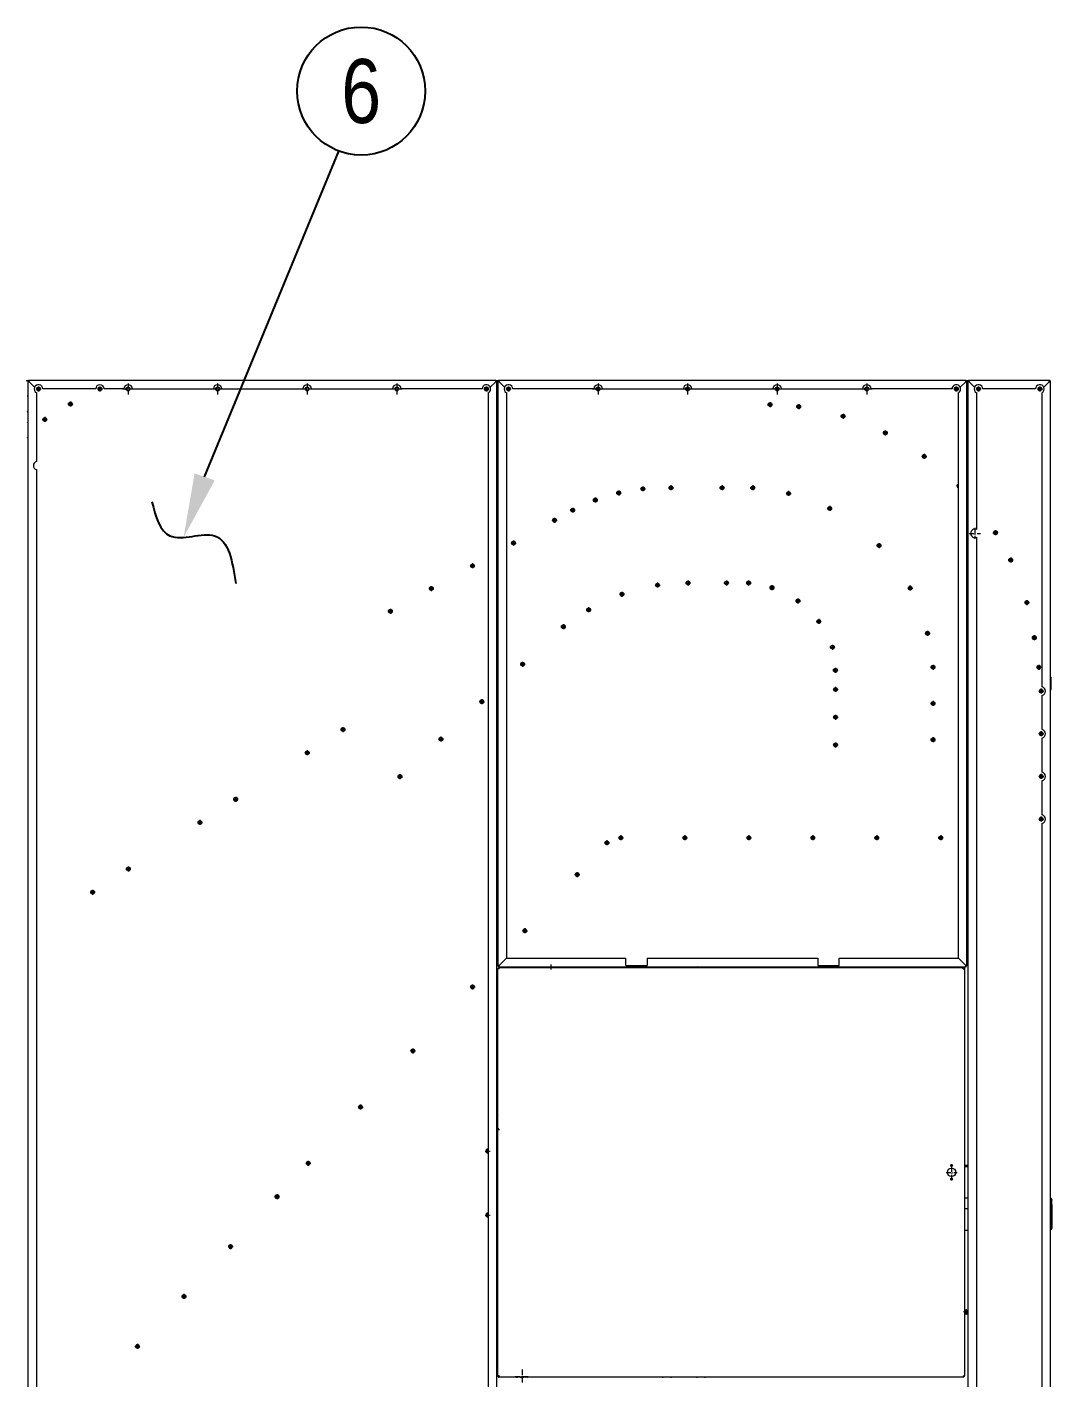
# Model space of a CAD drawing. Header units: millimetres. Extents: x 17797 to 47204, y 13896 to 34691.
# Drawn here: x 30890 to 33294, y 22341 to 25507 of the extents above; entities that cross this region are included whole.
import ezdxf
from ezdxf.enums import TextEntityAlignment as Align

# ---------------------------------------------------------------- set-up
doc = ezdxf.new("R2010")
doc.units = ezdxf.units.MM
doc.linetypes.add('DASHDOT', pattern=[18.5, 12, -3, 0.5, -3])
doc.layers.add('냉각탑_dim', color=1, linetype='Continuous')
doc.layers.add('냉각탑_text', color=3, linetype='Continuous')
doc.styles.get("Standard").update_dxf_attribs({"font": 'arial.ttf'})

# ---------------------------------------------------------------- blocks, each defined once
blk = doc.blocks.new('1')
at = {"color": 7, "lineweight": 20, "ltscale": 0.132499}
blk.add_line((30888.5, 24678.9), (30893.8, 24678.9), dxfattribs=at)
at = {"color": 7, "lineweight": 20, "ltscale": 0.0375}
for p, q in [((30892.2, 24677.3), (30892.2, 24675.8)), ((30895.3, 24678.9), (30893.8, 24678.9)), ((30893.8, 24675.8), (30893.8, 24677.3)), ((30893.8, 24677.3), (30895.3, 24677.3)), ((30895.3, 24675.8), (30895.3, 24677.3)), ((31990.6, 24678.9), (31989.1, 24678.9)), ((31989.1, 24677.3), (31990.6, 24677.3)), ((31990.6, 24677.3), (31990.6, 24675.8)), ((31992.2, 24675.8), (31992.2, 24677.3)), ((31994.2, 24677.3), (31994.2, 24675.8)), ((31997.3, 24678.9), (31995.8, 24678.9)), ((31995.8, 24675.8), (31995.8, 24677.3)), ((31995.8, 24677.3), (31997.3, 24677.3)), ((31997.3, 24675.8), (31997.3, 24677.3)), ((33092.6, 24678.9), (33091.1, 24678.9)), ((33091.1, 24677.3), (33092.6, 24677.3)), ((33092.6, 24677.3), (33092.6, 24675.8)), ((33094.2, 24675.8), (33094.2, 24677.3)), ((33096.2, 24677.3), (33096.2, 24675.8)), ((33099.3, 24678.9), (33097.8, 24678.9)), ((33097.8, 24675.8), (33097.8, 24677.3)), ((33097.8, 24677.3), (33099.3, 24677.3)), ((33099.3, 24675.8), (33099.3, 24677.3)), ((33288.6, 24678.9), (33287.1, 24678.9)), ((33287.1, 24677.3), (33288.6, 24677.3)), ((33288.6, 24677.3), (33288.6, 24675.8)), ((33290.2, 24675.8), (33290.2, 24677.3)), ((31994.2, 23308), (31994.2, 23306.5)), ((31995.8, 23306.5), (31995.8, 23308)), ((31997.3, 23308), (31995.8, 23308)), ((31997.3, 23306.5), (31995.8, 23306.5)), ((31995.8, 23304.9), (31997.3, 23304.9)), ((31997.3, 23308), (31997.3, 23306.5)), ((33091.1, 23308), (33092.6, 23308)), ((33092.6, 23306.5), (33091.1, 23306.5)), ((33091.1, 23304.9), (33092.6, 23304.9)), ((33092.6, 23308), (33092.6, 23306.5)), ((33094.2, 23306.5), (33094.2, 23308)), ((31994.2, 23301.3), (31994.2, 23299.8)), ((31995.8, 23302.9), (31997.3, 23302.9)), ((31995.8, 23301.3), (31995.8, 23299.8)), ((31995.8, 23301.3), (31997.3, 23301.3)), ((33086.6, 23302.9), (33085.1, 23302.9)), ((33086.6, 23301.3), (33085.1, 23301.3)), ((33086.6, 23301.3), (33086.6, 23299.8)), ((33088.2, 23301.3), (33088.2, 23299.8)), ((31994.2, 22344.5), (31994.2, 22346)), ((31995.8, 22344.5), (31995.8, 22346)), ((31995.8, 22344.5), (31997.3, 22344.5)), ((31995.8, 22342.9), (31997.3, 22342.9)), ((33086.6, 22344.5), (33085.1, 22344.5)), ((33086.6, 22342.9), (33085.1, 22342.9)), ((33086.6, 22344.5), (33086.6, 22346)), ((33088.2, 22344.5), (33088.2, 22346))]:
    blk.add_line(p, q, dxfattribs=at)
at = {"color": 7, "lineweight": 20, "ltscale": 0.04}
for p, q in [((30892.2, 24677.3), (30893.8, 24677.3)), ((30892.2, 24675.8), (30893.8, 24675.8)), ((30893.8, 24678.9), (30893.8, 24677.3)), ((30895.3, 24678.9), (30895.3, 24677.3)), ((31989.1, 24678.9), (31989.1, 24677.3)), ((31990.6, 24678.9), (31990.6, 24677.3)), ((31992.2, 24677.3), (31990.6, 24677.3)), ((31992.2, 24675.8), (31990.6, 24675.8)), ((31994.2, 24677.3), (31995.8, 24677.3)), ((31994.2, 24675.8), (31995.8, 24675.8)), ((31995.8, 24678.9), (31995.8, 24677.3)), ((31997.3, 24678.9), (31997.3, 24677.3)), ((33091.1, 24678.9), (33091.1, 24677.3)), ((33092.6, 24678.9), (33092.6, 24677.3)), ((33094.2, 24677.3), (33092.6, 24677.3)), ((33094.2, 24675.8), (33092.6, 24675.8)), ((33096.2, 24677.3), (33097.8, 24677.3)), ((33096.2, 24675.8), (33097.8, 24675.8)), ((33097.8, 24678.9), (33097.8, 24677.3)), ((33099.3, 24678.9), (33099.3, 24677.3)), ((33287.1, 24678.9), (33287.1, 24677.3)), ((33288.6, 24678.9), (33288.6, 24677.3)), ((33290.2, 24677.3), (33288.6, 24677.3)), ((33290.2, 24675.8), (33288.6, 24675.8)), ((33290.2, 23954.4), (33291.8, 23954.4)), ((31994.2, 23308), (31995.8, 23308)), ((31994.2, 23306.5), (31995.8, 23306.5)), ((31995.8, 23304.9), (31995.8, 23306.5)), ((31997.3, 23304.9), (31997.3, 23306.5)), ((33091.1, 23304.9), (33091.1, 23306.5)), ((33094.2, 23308), (33092.6, 23308)), ((33094.2, 23306.5), (33092.6, 23306.5)), ((33092.6, 23304.9), (33092.6, 23306.5)), ((31994.2, 23301.3), (31995.8, 23301.3)), ((31995.8, 23302.9), (31995.8, 23301.3)), ((33086.6, 23302.9), (33086.6, 23301.3)), ((33088.2, 23301.3), (33086.6, 23301.3)), ((31994.2, 22344.5), (31995.8, 22344.5)), ((31995.8, 22342.9), (31995.8, 22344.5)), ((33086.6, 22342.9), (33086.6, 22344.5)), ((33088.2, 22344.5), (33086.6, 22344.5))]:
    blk.add_line(p, q, dxfattribs=at)
at = {"color": 7, "lineweight": 20}
for p, q in [((30892.2, 24675.8), (30892.2, 21634)), ((31989.1, 24678.9), (30895.3, 24678.9)), ((31992.2, 21634), (31992.2, 24675.8)), ((31994.2, 24675.8), (31994.2, 23308)), ((33091.1, 24678.9), (31997.3, 24678.9)), ((33094.2, 23308), (33094.2, 24675.8)), ((33096.2, 24675.8), (33096.2, 21634)), ((33287.1, 24678.9), (33099.3, 24678.9)), ((33290.2, 21634), (33290.2, 24675.8)), ((30912.2, 24650.3), (30912.2, 24489)), ((31051.2, 24658.9), (30927.2, 24658.9)), ((31117.2, 24658.9), (31071.2, 24658.9)), ((31137.2, 24658.9), (31327.2, 24658.9)), ((31347.2, 24658.9), (31537.2, 24658.9)), ((31557.2, 24658.9), (31747.2, 24658.9)), ((31957.2, 24658.9), (31767.2, 24658.9)), ((31972.2, 21650.9), (31972.2, 24650.3)), ((32014.2, 24650.3), (32014.2, 23324.9)), ((32219.2, 24658.9), (32029.2, 24658.9)), ((32239.2, 24658.9), (32429.2, 24658.9)), ((32449.2, 24658.9), (32639.2, 24658.9)), ((32659.2, 24658.9), (32849.2, 24658.9)), ((33059.2, 24658.9), (32869.2, 24658.9)), ((33074.2, 23324.9), (33074.2, 24650.3)), ((33116.2, 24650.3), (33116.2, 24329.8)), ((33255.2, 24658.9), (33131.2, 24658.9)), ((33270.2, 23960.6), (33270.2, 24650.3)), ((30912.2, 24469.9), (30912.2, 22153.7)), ((33116.2, 24311.2), (33116.2, 21650.9)), ((33291.8, 23954.4), (33291.8, 23981.3)), ((33270.2, 23860.6), (33270.2, 23941)), ((33270.2, 23760.6), (33270.2, 23841)), ((33270.2, 23660.6), (33270.2, 23741)), ((33270.2, 21650.9), (33270.2, 23641)), ((31997.3, 23308), (32014.2, 23324.9)), ((32014.2, 23324.9), (31997.3, 23308)), ((31997.3, 23304.9), (33091.1, 23304.9)), ((32014.2, 23324.9), (32294.2, 23324.9)), ((32294.2, 23308), (32344.2, 23308)), ((32344.2, 23324.9), (32744.2, 23324.9)), ((32744.2, 23308), (32794.2, 23308)), ((32794.2, 23324.9), (33074.2, 23324.9)), ((33074.2, 23324.9), (33091.1, 23308)), ((33091.1, 23308), (33074.2, 23324.9)), ((31994.2, 22346), (31994.2, 23299.8)), ((31997.3, 23302.9), (33085.1, 23302.9)), ((33088.2, 23299.8), (33088.2, 22346)), ((31994.2, 22976.8), (31994.2, 23069.8)), ((33290.3, 22759.5), (33290.3, 22690.9)), ((33293.5, 22747.7), (33293.5, 22702.7)), ((31994.2, 22546.8), (31994.2, 22639.8)), ((33085.1, 22342.9), (31997.3, 22342.9))]:
    blk.add_line(p, q, dxfattribs=at)
at = {"color": 7, "lineweight": 20, "ltscale": 0.0775}
for p, q in [((30895.3, 24675.8), (30892.2, 24675.8)), ((31989.1, 24675.8), (31989.1, 24678.9)), ((31989.1, 24675.8), (31992.2, 24675.8)), ((31997.3, 24675.8), (31994.2, 24675.8)), ((33091.1, 24675.8), (33091.1, 24678.9)), ((33091.1, 24675.8), (33094.2, 24675.8)), ((33099.3, 24675.8), (33096.2, 24675.8)), ((33287.1, 24675.8), (33287.1, 24678.9)), ((33287.1, 24675.8), (33290.2, 24675.8)), ((33091.1, 23308), (33091.1, 23304.9)), ((31997.3, 23299.8), (31994.2, 23299.8)), ((31997.3, 23299.8), (31997.3, 23302.9)), ((33085.1, 23299.8), (33085.1, 23302.9)), ((33085.1, 23299.8), (33088.2, 23299.8)), ((31997.3, 22346), (31994.2, 22346)), ((31997.3, 22346), (31997.3, 22342.9)), ((33085.1, 22346), (33085.1, 22342.9)), ((33085.1, 22346), (33088.2, 22346))]:
    blk.add_line(p, q, dxfattribs=at)
at = {"color": 7, "lineweight": 20, "ltscale": 0.45204}
for p, q in [((30908.1, 24663), (30895.3, 24675.8)), ((30908.1, 24663), (30895.3, 24675.8)), ((31976.3, 24663), (31989.1, 24675.8)), ((31976.3, 24663), (31989.1, 24675.8)), ((32010.1, 24663), (31997.3, 24675.8)), ((32010.1, 24663), (31997.3, 24675.8)), ((33078.3, 24663), (33091.1, 24675.8)), ((33078.3, 24663), (33091.1, 24675.8)), ((33112.1, 24663), (33099.3, 24675.8)), ((33112.1, 24663), (33099.3, 24675.8)), ((33274.3, 24663), (33287.1, 24675.8)), ((33274.3, 24663), (33287.1, 24675.8))]:
    blk.add_line(p, q, dxfattribs=at)
at = {"color": 7, "linetype": 'DASHDOT', "lineweight": 20}
for p, q in [((31127.2, 24671.9), (31127.2, 24645.9)), ((31337.2, 24671.9), (31337.2, 24645.9)), ((31547.2, 24671.9), (31547.2, 24645.9)), ((31757.2, 24671.9), (31757.2, 24645.9)), ((32229.2, 24671.9), (32229.2, 24645.9)), ((32439.2, 24671.9), (32439.2, 24645.9)), ((32649.2, 24671.9), (32649.2, 24645.9)), ((32859.2, 24671.9), (32859.2, 24645.9)), ((31114.2, 24658.9), (31140.2, 24658.9)), ((31324.2, 24658.9), (31350.2, 24658.9)), ((31534.2, 24658.9), (31560.2, 24658.9)), ((31744.2, 24658.9), (31770.2, 24658.9)), ((32216.2, 24658.9), (32242.2, 24658.9)), ((32426.2, 24658.9), (32452.2, 24658.9)), ((32636.2, 24658.9), (32662.2, 24658.9)), ((32846.2, 24658.9), (32872.2, 24658.9)), ((33099.5, 24320.5), (33125.5, 24320.5)), ((33112.5, 24333.5), (33112.5, 24307.5)), ((33058.2, 22835.9), (33058.2, 22809.9)), ((33045.2, 22822.9), (33071.2, 22822.9)), ((32051, 22360.6), (32051, 22328.1)), ((32034.8, 22344.4), (32067.3, 22344.4))]:
    blk.add_line(p, q, dxfattribs=at)
at = {"color": 7, "lineweight": 20, "ltscale": 0.129999}
for p, q in [((31990.6, 24678.9), (31995.8, 24678.9)), ((33092.6, 24678.9), (33097.8, 24678.9))]:
    blk.add_line(p, q, dxfattribs=at)
at = {"color": 7, "lineweight": 20, "ltscale": 0.05}
for p, q in [((30892.2, 24642), (30890.2, 24642)), ((30892.2, 24642), (30890.2, 24642)), ((31992.2, 24637.4), (31994.2, 24637.4)), ((31992.2, 24637.4), (31994.2, 24637.4)), ((33094.2, 24638.9), (33096.2, 24638.9)), ((31994.2, 24633.8), (31992.2, 24633.8)), ((33094.2, 23824.1), (33096.2, 23824.1)), ((33096.2, 23677.9), (33094.2, 23677.9)), ((33094.2, 23629.5), (33096.2, 23629.5)), ((33094.2, 23627.9), (33096.2, 23627.9)), ((33094.2, 23585.9), (33096.2, 23585.9)), ((33094.2, 23585.9), (33096.2, 23585.9)), ((33094.2, 23572.5), (33096.2, 23572.5)), ((33096.2, 23559.1), (33094.2, 23559.1)), ((33096.2, 23557.5), (33094.2, 23557.5)), ((33094.2, 23472.5), (33096.2, 23472.5)), ((33096.2, 23459.1), (33094.2, 23459.1)), ((33096.2, 23457.5), (33094.2, 23457.5)), ((33096.2, 23455.9), (33094.2, 23455.9)), ((33096.2, 23452.9), (33094.2, 23452.9)), ((33096.2, 23437.9), (33094.2, 23437.9)), ((33096.2, 23367.9), (33094.2, 23367.9)), ((33094.2, 23352.9), (33096.2, 23352.9)), ((31994.2, 22762.7), (31992.2, 22762.7)), ((31994.2, 22737.7), (31992.2, 22737.7)), ((31992.2, 22687.7), (31994.2, 22687.7)), ((32380.4, 22342.9), (32380.4, 22340.9)), ((32400.4, 22340.9), (32400.4, 22342.9)), ((32460.4, 22342.9), (32460.4, 22340.9)), ((32480.4, 22340.9), (32480.4, 22342.9))]:
    blk.add_line(p, q, dxfattribs=at)
at = {"color": 7, "linetype": 'DASHDOT', "lineweight": 20, "ltscale": 0.292499}
for p, q in [((30911.4, 24658.9), (30923.1, 24658.9)), ((31055.4, 24658.9), (31067.1, 24658.9)), ((31961.4, 24658.9), (31973.1, 24658.9)), ((32013.4, 24658.9), (32025.1, 24658.9)), ((33063.4, 24658.9), (33075.1, 24658.9)), ((33115.4, 24658.9), (33127.1, 24658.9)), ((33259.4, 24658.9), (33271.1, 24658.9)), ((30986.2, 24623.5), (30997.9, 24623.5)), ((30992, 24629.3), (30992, 24617.6)), ((32626.5, 24622.3), (32638.2, 24622.3)), ((32632.4, 24628.2), (32632.4, 24616.5)), ((32693.8, 24617.5), (32705.5, 24617.5)), ((32699.6, 24623.4), (32699.6, 24611.7)), ((32797.9, 24595.2), (32809.6, 24595.2)), ((32803.7, 24601), (32803.7, 24589.3)), ((32896.9, 24556), (32908.6, 24556)), ((32902.7, 24561.8), (32902.7, 24550.1)), ((32988.1, 24500.9), (32999.8, 24500.9)), ((32993.9, 24506.8), (32993.9, 24495.1)), ((32271.8, 24415.2), (32283.5, 24415.2)), ((32277.6, 24421.1), (32277.6, 24409.4)), ((32328.4, 24424.8), (32340.1, 24424.8)), ((32334.2, 24430.7), (32334.2, 24419)), ((32394.2, 24427.2), (32405.9, 24427.2)), ((32400, 24433.1), (32400, 24421.4)), ((32514.2, 24427.2), (32525.9, 24427.2)), ((32520, 24433.1), (32520, 24421.4)), ((32586.2, 24427.2), (32597.9, 24427.2)), ((32592, 24433.1), (32592, 24421.4)), ((32669.9, 24414), (32681.6, 24414)), ((32675.7, 24419.9), (32675.7, 24408.2)), ((32169.7, 24380.7), (32169.7, 24369)), ((32222.8, 24404.5), (32222.8, 24392.8)), ((32772.4, 24384.7), (32772.4, 24373)), ((32121.3, 24351.2), (32133, 24351.2)), ((32127.1, 24357.1), (32127.1, 24345.4)), ((32163.9, 24374.8), (32175.6, 24374.8)), ((32766.6, 24378.8), (32778.3, 24378.8)), ((33155, 24322.1), (33166.7, 24322.1)), ((33160.9, 24327.9), (33160.9, 24316.2)), ((32025.1, 24297.9), (32036.8, 24297.9)), ((32882.2, 24291.9), (32893.9, 24291.9)), ((33190.9, 24257.9), (33202.6, 24257.9)), ((33196.7, 24263.7), (33196.7, 24252)), ((31928.9, 24244.4), (31940.6, 24244.4)), ((31832.4, 24191.3), (31844.1, 24191.3)), ((31838.2, 24197.1), (31838.2, 24185.4)), ((32362.7, 24199.1), (32374.4, 24199.1)), ((32368.5, 24205), (32368.5, 24193.3)), ((32434.4, 24204.3), (32446.1, 24204.3)), ((32440.2, 24210.2), (32440.2, 24198.5)), ((32524.4, 24204.3), (32536.1, 24204.3)), ((32530.2, 24210.2), (32530.2, 24198.5)), ((32576.4, 24204.3), (32588.1, 24204.3)), ((32582.2, 24210.2), (32582.2, 24198.5)), ((32631.2, 24193.2), (32642.9, 24193.2)), ((32637, 24199.1), (32637, 24187.4)), ((32955.3, 24192.2), (32967, 24192.2)), ((32961.1, 24198.1), (32961.1, 24186.4)), ((32279.4, 24177.8), (32291.1, 24177.8)), ((32285.2, 24183.7), (32285.2, 24172)), ((32692.1, 24162.1), (32703.8, 24162.1)), ((32697.9, 24168), (32697.9, 24156.3)), ((33234.6, 24164.2), (33234.6, 24152.5)), ((31736.4, 24137.9), (31748.1, 24137.9)), ((32201.3, 24141.3), (32213, 24141.3)), ((32207.1, 24147.2), (32207.1, 24135.5)), ((33228.7, 24158.3), (33240.4, 24158.3)), ((32142.1, 24101.7), (32153.8, 24101.7)), ((32147.9, 24107.6), (32147.9, 24095.9)), ((32740.9, 24114), (32752.6, 24114)), ((32746.7, 24119.9), (32746.7, 24108.2)), ((32995.9, 24086.2), (33007.6, 24086.2)), ((33001.7, 24092.1), (33001.7, 24080.4)), ((33246.2, 24075.9), (33257.9, 24075.9)), ((32772.9, 24053.7), (32784.6, 24053.7)), ((32778.7, 24059.6), (32778.7, 24047.9)), ((32046.4, 24013.8), (32058.1, 24013.8)), ((32052.2, 24019.7), (32052.2, 24008)), ((32785.7, 24005.5), (32785.7, 23993.8)), ((33008.8, 24006.8), (33020.5, 24006.8)), ((33014.6, 24012.7), (33014.6, 24001)), ((33256.8, 24006.7), (33268.5, 24006.7)), ((32779.9, 23999.6), (32791.6, 23999.6)), ((32780.1, 23954.6), (32791.8, 23954.6)), ((32785.9, 23960.5), (32785.9, 23948.8)), ((33262.4, 23950.8), (33274.1, 23950.8)), ((33268.2, 23956.7), (33268.2, 23945)), ((31950.9, 23926), (31962.6, 23926)), ((31956.7, 23931.9), (31956.7, 23920.2)), ((33008.8, 23921.8), (33020.5, 23921.8)), ((33014.6, 23927.7), (33014.6, 23916)), ((32780.1, 23889.6), (32791.8, 23889.6)), ((32785.9, 23895.5), (32785.9, 23883.8)), ((31631.1, 23866.5), (31631.1, 23854.8)), ((31860.7, 23844), (31860.7, 23832.3)), ((33014.6, 23842.7), (33014.6, 23831)), ((33262.4, 23850.8), (33274.1, 23850.8)), ((33268.2, 23856.7), (33268.2, 23845)), ((31547.3, 23812.1), (31547.3, 23800.4)), ((31854.9, 23838.2), (31866.6, 23838.2)), ((32780.1, 23824.6), (32791.8, 23824.6)), ((32785.9, 23830.5), (32785.9, 23818.8)), ((33008.8, 23836.8), (33020.5, 23836.8)), ((31758.9, 23750.4), (31770.6, 23750.4)), ((31764.7, 23756.2), (31764.7, 23744.5)), ((33262.4, 23750.8), (33274.1, 23750.8)), ((33268.2, 23756.7), (33268.2, 23745)), ((31373.7, 23697.3), (31385.4, 23697.3)), ((31379.5, 23703.1), (31379.5, 23691.4)), ((33268.2, 23656.7), (33268.2, 23645)), ((31289.8, 23642.8), (31301.5, 23642.8)), ((33262.4, 23650.8), (33274.1, 23650.8)), ((32244.1, 23595.3), (32255.8, 23595.3)), ((32249.9, 23601.2), (32249.9, 23589.5)), ((32276.9, 23606.9), (32288.6, 23606.9)), ((32426.9, 23606.9), (32438.6, 23606.9)), ((32576.9, 23606.9), (32588.6, 23606.9)), ((32726.9, 23606.9), (32738.6, 23606.9)), ((32876.9, 23606.9), (32888.6, 23606.9)), ((33026.9, 23606.9), (33038.6, 23606.9)), ((31122.1, 23533.9), (31133.8, 23533.9)), ((31127.9, 23539.8), (31127.9, 23528.1)), ((32180.3, 23526.6), (32180.3, 23514.9)), ((31038.2, 23479.4), (31049.9, 23479.4)), ((31044.1, 23485.3), (31044.1, 23473.6)), ((32051.8, 23389.1), (32063.5, 23389.1)), ((32118.3, 23309.8), (32118.3, 23298.1)), ((32112.5, 23303.9), (32124.2, 23303.9)), ((31934.8, 23263.3), (31934.8, 23251.6)), ((31789.2, 23107.5), (31800.9, 23107.5)), ((31666.4, 22975.9), (31678.1, 22975.9)), ((31672.3, 22981.7), (31672.3, 22970)), ((31964.8, 22872.9), (31976.5, 22872.9)), ((31970.6, 22878.8), (31970.6, 22867.1)), ((31549.5, 22850.1), (31549.5, 22838.4)), ((31476.5, 22771.8), (31476.5, 22760.1)), ((31964.8, 22722.9), (31976.5, 22722.9)), ((31970.6, 22728.8), (31970.6, 22717.1)), ((31361.6, 22648.9), (31373.3, 22648.9)), ((31367.4, 22654.8), (31367.4, 22643.1)), ((31252.5, 22531.9), (31264.2, 22531.9)), ((31258.3, 22537.8), (31258.3, 22526.1)), ((33086.3, 22496.5), (33098, 22496.5)), ((33092.1, 22502.4), (33092.1, 22490.7)), ((31149.2, 22420.8), (31149.2, 22409.1)), ((31143.4, 22414.9), (31155.1, 22414.9))]:
    blk.add_line(p, q, dxfattribs=at)
at = {"color": 7, "linetype": 'DASHDOT', "lineweight": 20, "ltscale": 0.292505}
for p, q in [((30917.2, 24664.8), (30917.2, 24653.1)), ((31061.2, 24664.8), (31061.2, 24653.1)), ((31967.2, 24664.8), (31967.2, 24653.1)), ((32019.2, 24664.8), (32019.2, 24653.1)), ((33069.2, 24664.8), (33069.2, 24653.1)), ((33121.2, 24664.8), (33121.2, 24653.1)), ((33265.2, 24664.8), (33265.2, 24653.1)), ((30932, 24593.3), (30932, 24581.6)), ((32217, 24398.6), (32228.7, 24398.6)), ((32030.9, 24303.8), (32030.9, 24292.1)), ((32888, 24297.8), (32888, 24286.1)), ((31934.7, 24250.3), (31934.7, 24238.6)), ((31742.2, 24143.8), (31742.2, 24132.1)), ((33252.1, 24081.8), (33252.1, 24070.1)), ((33262.6, 24012.6), (33262.6, 24000.9)), ((31295.7, 23648.7), (31295.7, 23637)), ((32282.7, 23612.8), (32282.7, 23601.1)), ((32432.7, 23612.8), (32432.7, 23601.1)), ((32582.7, 23612.8), (32582.7, 23601.1)), ((32732.7, 23612.8), (32732.7, 23601.1)), ((32882.7, 23612.8), (32882.7, 23601.1)), ((33032.7, 23612.8), (33032.7, 23601.1)), ((32174.5, 23520.7), (32186.2, 23520.7)), ((31929, 23257.4), (31940.7, 23257.4))]:
    blk.add_line(p, q, dxfattribs=at)
at = {"color": 7, "lineweight": 20, "ltscale": 0.141421}
for p, q in [((32226.4, 24659.9), (32232, 24659.9)), ((32436.4, 24659.9), (32442, 24659.9))]:
    blk.add_line(p, q, dxfattribs=at)
at = {"color": 7, "lineweight": 20, "ltscale": 0.10198}
blk.add_line((32647, 24661), (32647, 24656.9), dxfattribs=at)
at = {"color": 7, "lineweight": 20, "ltscale": 0.149666}
blk.add_line((32649, 24661.9), (32649, 24655.9), dxfattribs=at)
at = {"color": 7, "lineweight": 20, "ltscale": 0.05832}
for p, q in [((30890.2, 24605), (30892.2, 24606.2)), ((30892.2, 24581), (30890.2, 24579.8)), ((30890.2, 24544.9), (30892.2, 24546.1))]:
    blk.add_line(p, q, dxfattribs=at)
at = {"color": 7, "lineweight": 20, "ltscale": 0.049991}
blk.add_line((31994.2, 24632.2), (31992.2, 24632.2), dxfattribs=at)
at = {"color": 7, "linetype": 'DASHDOT', "lineweight": 20, "ltscale": 0.292502}
for p, q in [((30926.1, 24587.4), (30937.8, 24587.4)), ((31625.3, 23860.7), (31637, 23860.7)), ((31541.4, 23806.2), (31553.1, 23806.2)), ((32057.6, 23395), (32057.6, 23383.3)), ((31795, 23113.4), (31795, 23101.7)), ((31543.7, 22844.2), (31555.4, 22844.2)), ((31470.7, 22765.9), (31482.4, 22765.9))]:
    blk.add_line(p, q, dxfattribs=at)
at = {"color": 7, "linetype": 'DASHDOT', "lineweight": 20, "ltscale": 0.195001}
for p, q in [((32273.8, 24415.3), (32281.6, 24415.3)), ((32277.7, 24419.2), (32277.7, 24411.4)), ((32330.3, 24424.8), (32338.1, 24424.8)), ((32396.1, 24427.2), (32403.9, 24427.2)), ((32400, 24431.1), (32400, 24423.3)), ((32516.1, 24427.2), (32523.9, 24427.2)), ((32520, 24431.1), (32520, 24423.3)), ((32588.1, 24427.2), (32595.9, 24427.2)), ((32592, 24431.1), (32592, 24423.3)), ((32671.8, 24414), (32679.6, 24414)), ((32675.7, 24417.9), (32675.7, 24410.1)), ((32218.9, 24398.6), (32226.7, 24398.6)), ((32222.8, 24402.5), (32222.8, 24394.7)), ((32772.4, 24382.8), (32772.4, 24375)), ((32123.2, 24351.2), (32131, 24351.2)), ((32165.8, 24374.8), (32173.6, 24374.8)), ((32169.7, 24378.7), (32169.7, 24370.9)), ((32768.5, 24378.9), (32776.3, 24378.9)), ((32027, 24297.9), (32034.8, 24297.9)), ((32030.9, 24301.8), (32030.9, 24294)), ((32884.1, 24291.9), (32891.9, 24291.9)), ((32888, 24295.8), (32888, 24288)), ((31934.7, 24248.5), (31934.7, 24240.7)), ((31834.6, 24191.3), (31842.4, 24191.3)), ((31838.5, 24195.2), (31838.5, 24187.4)), ((32364.2, 24199.1), (32372, 24199.1)), ((32368.1, 24203), (32368.1, 24195.2)), ((32435.9, 24204.4), (32443.7, 24204.4)), ((32439.8, 24208.3), (32439.8, 24200.5)), ((32525.9, 24204.4), (32533.7, 24204.4)), ((32529.8, 24208.3), (32529.8, 24200.5)), ((32577.9, 24204.4), (32585.7, 24204.4)), ((32581.8, 24208.3), (32581.8, 24200.5)), ((32632.7, 24193.2), (32640.5, 24193.2)), ((32636.6, 24197.1), (32636.6, 24189.3)), ((32957.2, 24192.3), (32965, 24192.3)), ((32961.1, 24196.2), (32961.1, 24188.4)), ((32280.8, 24177.8), (32288.6, 24177.8)), ((32284.7, 24181.7), (32284.7, 24173.9)), ((32693.7, 24162.1), (32701.5, 24162.1)), ((32697.6, 24166), (32697.6, 24158.2)), ((31738.4, 24137.9), (31746.2, 24137.9)), ((31742.3, 24141.8), (31742.3, 24134)), ((32202.9, 24141.3), (32210.7, 24141.3)), ((32144.2, 24101.7), (32152, 24101.7)), ((32148.1, 24105.6), (32148.1, 24097.8)), ((32742.5, 24114.1), (32750.3, 24114.1)), ((32746.4, 24118), (32746.4, 24110.2)), ((33001.7, 24090.1), (33001.7, 24082.3)), ((32774.4, 24053.7), (32782.2, 24053.7)), ((32778.3, 24057.6), (32778.3, 24049.8)), ((32048.4, 24013.8), (32056.2, 24013.8)), ((32052.3, 24017.7), (32052.3, 24009.9)), ((32785.3, 24003.5), (32785.3, 23995.7)), ((33010.7, 24006.8), (33018.5, 24006.8)), ((33014.6, 24010.7), (33014.6, 24002.9)), ((32781.4, 23999.6), (32789.2, 23999.6)), ((32785.6, 23958.5), (32785.6, 23950.7)), ((31956.4, 23929.9), (31956.4, 23922.1)), ((33010.7, 23921.8), (33018.5, 23921.8)), ((33014.6, 23925.7), (33014.6, 23917.9)), ((32785.6, 23893.5), (32785.6, 23885.7)), ((31856.7, 23838.2), (31864.5, 23838.2)), ((31860.6, 23842.1), (31860.6, 23834.3)), ((32785.6, 23828.5), (32785.6, 23820.7)), ((33010.7, 23836.8), (33018.5, 23836.8)), ((33014.6, 23840.7), (33014.6, 23832.9)), ((31760.8, 23750.4), (31768.6, 23750.4)), ((31764.7, 23754.3), (31764.7, 23746.5)), ((32246, 23595.3), (32253.8, 23595.3)), ((32249.9, 23599.2), (32249.9, 23591.4)), ((32278.8, 23606.9), (32286.6, 23606.9)), ((32428.8, 23606.9), (32436.6, 23606.9)), ((32578.8, 23606.9), (32586.6, 23606.9)), ((32728.8, 23606.9), (32736.6, 23606.9)), ((32878.8, 23606.9), (32886.6, 23606.9)), ((33028.8, 23606.9), (33036.6, 23606.9)), ((32176.4, 23520.7), (32184.2, 23520.7)), ((32053.7, 23389.1), (32061.5, 23389.1)), ((32057.6, 23393), (32057.6, 23385.2)), ((32118.3, 23307.8), (32118.3, 23300)), ((31930.9, 23257.4), (31938.7, 23257.4)), ((31934.8, 23261.3), (31934.8, 23253.5)), ((31795, 23111.4), (31795, 23103.6)), ((31545.6, 22844.2), (31553.4, 22844.2)), ((31549.5, 22848.1), (31549.5, 22840.3)), ((33088.2, 22494.9), (33096, 22494.9)), ((33092.1, 22498.8), (33092.1, 22491)), ((31145.3, 22414.9), (31153.1, 22414.9))]:
    blk.add_line(p, q, dxfattribs=at)
at = {"color": 7, "linetype": 'DASHDOT', "lineweight": 20, "ltscale": 0.194995}
for p, q in [((32334.2, 24428.7), (32334.2, 24420.9)), ((32127.1, 24355.1), (32127.1, 24347.3)), ((31930.8, 24244.6), (31938.6, 24244.6)), ((32206.8, 24145.2), (32206.8, 24137.4)), ((32997.8, 24086.2), (33005.6, 24086.2)), ((32781.7, 23954.6), (32789.5, 23954.6)), ((31952.5, 23926), (31960.3, 23926)), ((32781.7, 23889.6), (32789.5, 23889.6)), ((32781.7, 23824.6), (32789.5, 23824.6)), ((32282.7, 23610.8), (32282.7, 23603)), ((32432.7, 23610.8), (32432.7, 23603)), ((32582.7, 23610.8), (32582.7, 23603)), ((32732.7, 23610.8), (32732.7, 23603)), ((32882.7, 23610.8), (32882.7, 23603)), ((33032.7, 23610.8), (33032.7, 23603)), ((32180.3, 23524.6), (32180.3, 23516.8)), ((32114.4, 23303.9), (32122.2, 23303.9)), ((31791.1, 23107.5), (31798.9, 23107.5))]:
    blk.add_line(p, q, dxfattribs=at)
at = {"color": 7, "lineweight": 20, "ltscale": 0.068642}
for p, q in [((33094.2, 24440.7), (33096.2, 24438.8)), ((33096.2, 24383.9), (33094.2, 24385.8)), ((33094.2, 24385.8), (33096.2, 24383.9))]:
    blk.add_line(p, q, dxfattribs=at)
at = {"color": 7, "lineweight": 20, "ltscale": 0.057168}
for p, q in [((31994.2, 24300.4), (31992.2, 24299.3)), ((31994.2, 24254.7), (31992.2, 24253.6))]:
    blk.add_line(p, q, dxfattribs=at)
at = {"color": 7, "lineweight": 20, "ltscale": 0.067816}
blk.add_line((31992.2, 23985.9), (31994.2, 23987.8), dxfattribs=at)
at = {"color": 7, "lineweight": 20, "ltscale": 0.067817}
blk.add_line((31992.2, 23931.7), (31994.2, 23933.5), dxfattribs=at)
at = {"color": 7, "lineweight": 20, "ltscale": 0.148096}
blk.add_line((32782.6, 23824.1), (32788.6, 23824.1), dxfattribs=at)
at = {"color": 7, "lineweight": 20, "ltscale": 0.146137}
blk.add_line((32782.7, 23823.9), (32788.5, 23823.9), dxfattribs=at)
at = {"color": 7, "lineweight": 20, "ltscale": 0.073313}
blk.add_line((31994.2, 23351.9), (31992.2, 23349.8), dxfattribs=at)
at = {"color": 7, "lineweight": 20, "ltscale": 0.068366}
blk.add_line((32006, 23302.9), (32007.8, 23304.9), dxfattribs=at)
at = {"color": 7, "lineweight": 20, "ltscale": 0.062607}
for p, q in [((32070, 23302.9), (32071.5, 23304.9)), ((32163.6, 23302.9), (32165.1, 23304.9)), ((32167.6, 23302.9), (32169.1, 23304.9))]:
    blk.add_line(p, q, dxfattribs=at)
at = {"color": 7, "lineweight": 20, "ltscale": 0.4225}
for p, q in [((32294.2, 23308), (32294.2, 23324.9)), ((32344.2, 23324.9), (32344.2, 23308)), ((32744.2, 23324.9), (32744.2, 23308)), ((32794.2, 23308), (32794.2, 23324.9))]:
    blk.add_line(p, q, dxfattribs=at)
at = {"color": 7, "lineweight": 20, "ltscale": 0.073314}
blk.add_line((31992.2, 23288.2), (31994.2, 23290.3), dxfattribs=at)
at = {"color": 7, "lineweight": 20, "ltscale": 0.083082}
for p, q in [((31992.2, 23199.7), (31994.2, 23202.4)), ((31992.2, 23075.4), (31994.2, 23078.1)), ((31992.2, 23070.1), (31994.2, 23072.8))]:
    blk.add_line(p, q, dxfattribs=at)
at = {"color": 7, "linetype": 'DASHDOT', "lineweight": 20, "ltscale": 0.1625}
for p, q in [((31994.8, 22926.6), (31994.8, 22920.1)), ((31991.5, 22923.4), (31998, 22923.4))]:
    blk.add_line(p, q, dxfattribs=at)
at = {"color": 7, "linetype": 'DASHDOT', "lineweight": 20, "ltscale": 0.146246}
for p, q in [((33055.3, 22839.1), (33061.1, 22839.1)), ((33055.3, 22806.7), (33061.1, 22806.7))]:
    blk.add_line(p, q, dxfattribs=at)
at = {"color": 7, "lineweight": 20, "ltscale": 0.1125}
blk.add_line((33060.5, 22839.1), (33056, 22839.1), dxfattribs=at)
at = {"color": 7, "lineweight": 20, "ltscale": 0.07908}
blk.add_line((33059.8, 22837.5), (33056.6, 22837.5), dxfattribs=at)
blk.add_line((33059.8, 22837.5), (33056.6, 22837.5), dxfattribs=at)
at = {"color": 7, "linetype": 'DASHDOT', "lineweight": 20, "ltscale": 0.146249}
for p, q in [((33058.2, 22842), (33058.2, 22836.2)), ((33058.2, 22809.6), (33058.2, 22803.8))]:
    blk.add_line(p, q, dxfattribs=at)
at = {"color": 7, "lineweight": 20, "ltscale": 0.2}
for p, q in [((33096.2, 22839.1), (33088.2, 22839.1)), ((33096.2, 22837.5), (33088.2, 22837.5)), ((33096.2, 22837.5), (33088.2, 22837.5)), ((33096.2, 22835.9), (33088.2, 22835.9)), ((33096.2, 22762.7), (33088.2, 22762.7)), ((33096.2, 22737.7), (33088.2, 22737.7)), ((33088.2, 22687.7), (33096.2, 22687.7))]:
    blk.add_line(p, q, dxfattribs=at)
at = {"color": 7, "linetype": 'DASHDOT', "lineweight": 20, "ltscale": 0.194998}
for p, q in [((31472.6, 22766), (31480.4, 22766)), ((31476.5, 22769.9), (31476.5, 22762.1)), ((31363.5, 22648.9), (31371.3, 22648.9)), ((31367.4, 22652.8), (31367.4, 22645)), ((31254.4, 22531.9), (31262.2, 22531.9)), ((31258.3, 22535.8), (31258.3, 22528)), ((31149.2, 22418.8), (31149.2, 22411))]:
    blk.add_line(p, q, dxfattribs=at)
at = {"color": 7, "lineweight": 20, "ltscale": 0.002451}
for p, q in [((33290.2, 22762.7), (33290.3, 22762.7)), ((33290.3, 22687.7), (33290.2, 22687.7))]:
    blk.add_line(p, q, dxfattribs=at)
at = {"color": 7, "lineweight": 20, "ltscale": 0.002492}
for p, q in [((33290.2, 22759.5), (33290.3, 22759.5)), ((33290.3, 22690.9), (33290.2, 22690.9))]:
    blk.add_line(p, q, dxfattribs=at)
at = {"color": 7, "lineweight": 20, "ltscale": 0.01}
for p, q in [((33290.3, 22762.3), (33290.3, 22762.7)), ((33293.1, 22759.5), (33293.5, 22759.5)), ((33290.3, 22688.1), (33290.3, 22687.7)), ((33293.1, 22690.9), (33293.5, 22690.9))]:
    blk.add_line(p, q, dxfattribs=at)
at = {"color": 7, "lineweight": 20, "ltscale": 0.08}
for p, q in [((33293.5, 22747.7), (33290.3, 22747.7)), ((33293.5, 22702.7), (33290.3, 22702.7))]:
    blk.add_line(p, q, dxfattribs=at)
at = {"color": 7, "lineweight": 20, "ltscale": 0.04835}
blk.add_line((33293.5, 22759.5), (33293.5, 22757.6), dxfattribs=at)
at = {"color": 7, "lineweight": 20, "ltscale": 0.245}
for p, q in [((33293.5, 22747.7), (33293.5, 22757.5)), ((33293.5, 22702.7), (33293.5, 22692.9))]:
    blk.add_line(p, q, dxfattribs=at)
at = {"color": 7, "lineweight": 20, "ltscale": 0.048372}
blk.add_line((33293.5, 22692.9), (33293.5, 22690.9), dxfattribs=at)
at = {"color": 7, "lineweight": 20, "ltscale": 0.1}
for p, q in [((31994.2, 22461.2), (31992.2, 22464.6)), ((31994.2, 22454.8), (31992.2, 22458.2))]:
    blk.add_line(p, q, dxfattribs=at)
at = {"color": 7, "lineweight": 20, "ltscale": 0.057735}
for p, q in [((32059.9, 22340.9), (32058.8, 22342.9)), ((32063.6, 22340.9), (32062.5, 22342.9))]:
    blk.add_line(p, q, dxfattribs=at)
at = {"color": 7, "lineweight": 20}
for centre, radius in [((30917.2, 24658.9), 4.5), ((30917.2, 24658.9), 3), ((31061.2, 24658.9), 4.5), ((31061.2, 24658.9), 3), ((31127.2, 24658.9), 4.5), ((31127.2, 24658.9), 3), ((31337.2, 24658.9), 4.5), ((31337.2, 24658.9), 3), ((31547.2, 24658.9), 4.5), ((31547.2, 24658.9), 3), ((31757.2, 24658.9), 4.5), ((31757.2, 24658.9), 3), ((31967.2, 24658.9), 4.5), ((31967.2, 24658.9), 3), ((32019.2, 24658.9), 4.5), ((32019.2, 24658.9), 3), ((32229.2, 24658.9), 4.5), ((32229.2, 24658.9), 3), ((32439.2, 24658.9), 4.5), ((32439.2, 24658.9), 3), ((32649.2, 24658.9), 4.5), ((32649.2, 24658.9), 3), ((32859.2, 24658.9), 4.5), ((32859.2, 24658.9), 3), ((33069.2, 24658.9), 4.5), ((33069.2, 24658.9), 3), ((33121.2, 24658.9), 4.5), ((33121.2, 24658.9), 3), ((33265.2, 24658.9), 4.5), ((33265.2, 24658.9), 3), ((30992, 24623.5), 4.5), ((30992, 24623.5), 3), ((32632.4, 24622.3), 4.5), ((32632.4, 24622.3), 3), ((32699.6, 24617.5), 4.5), ((32699.6, 24617.5), 3), ((30932, 24587.4), 4.5), ((30932, 24587.4), 3), ((32803.7, 24595.2), 4.5), ((32803.7, 24595.2), 3), ((32902.7, 24556), 4.5), ((32902.7, 24556), 3), ((32993.9, 24500.9), 4.5), ((32993.9, 24500.9), 3), ((32277.6, 24415.2), 4.5), ((32277.7, 24415.3), 3), ((32334.2, 24424.8), 4.5), ((32334.2, 24424.8), 3), ((32400, 24427.2), 4.5), ((32400, 24427.2), 3), ((32520, 24427.2), 4.5), ((32520, 24427.2), 3), ((32592, 24427.2), 4.5), ((32592, 24427.2), 3), ((32675.7, 24414), 4.5), ((32675.7, 24414), 3), ((32222.8, 24398.6), 4.5), ((32222.8, 24398.6), 3), ((32772.4, 24378.8), 4.5), ((32772.4, 24378.9), 3), ((32127.1, 24351.2), 4.5), ((32127.1, 24351.2), 3), ((32169.7, 24374.8), 4.5), ((32169.7, 24374.8), 3), ((33160.9, 24322.1), 4.5), ((33160.9, 24322.1), 3), ((32030.9, 24297.9), 4.5), ((32030.9, 24297.9), 3), ((32888, 24291.9), 4.5), ((32888, 24291.9), 3), ((33196.7, 24257.9), 4.5), ((33196.7, 24257.9), 3), ((31934.7, 24244.4), 4.5), ((31934.7, 24244.6), 3), ((31838.2, 24191.3), 4.5), ((31838.5, 24191.3), 3), ((32368.5, 24199.1), 4.5), ((32368.1, 24199.1), 3), ((32440.2, 24204.3), 4.5), ((32439.8, 24204.4), 3), ((32530.2, 24204.3), 4.5), ((32529.8, 24204.4), 3), ((32582.2, 24204.3), 4.5), ((32581.8, 24204.4), 3), ((32637, 24193.2), 4.5), ((32636.6, 24193.2), 3), ((32961.1, 24192.2), 4.5), ((32961.1, 24192.3), 3), ((32285.2, 24177.8), 4.5), ((32284.7, 24177.8), 3), ((32697.9, 24162.1), 4.5), ((32697.6, 24162.1), 3), ((33234.6, 24158.3), 4.5), ((33234.6, 24158.3), 3), ((31742.2, 24137.9), 4.5), ((31742.3, 24137.9), 3), ((32207.1, 24141.3), 4.5), ((32206.8, 24141.3), 3), ((32147.9, 24101.7), 4.5), ((32148.1, 24101.7), 3), ((32746.7, 24114), 4.5), ((32746.4, 24114.1), 3), ((33001.7, 24086.2), 4.5), ((33001.7, 24086.2), 3), ((33252.1, 24075.9), 4.5), ((33252.1, 24075.9), 3), ((32778.7, 24053.7), 4.5), ((32778.3, 24053.7), 3), ((32052.2, 24013.8), 4.5), ((32052.3, 24013.8), 3), ((32785.7, 23999.6), 4.5), ((32785.3, 23999.6), 3), ((33014.6, 24006.8), 4.5), ((33014.6, 24006.8), 3), ((33262.6, 24006.7), 4.5), ((33262.6, 24006.7), 3), ((32785.9, 23954.6), 4.5), ((32785.6, 23954.6), 3), ((33268.2, 23950.8), 4.5), ((33268.2, 23950.8), 3), ((31956.7, 23926), 4.5), ((31956.4, 23926), 3), ((33014.6, 23921.8), 4.5), ((33014.6, 23921.8), 3), ((32785.9, 23889.6), 4.5), ((32785.6, 23889.6), 3), ((31631.1, 23860.7), 4.5), ((31631.1, 23860.7), 3), ((31860.7, 23838.2), 4.5), ((33268.2, 23850.8), 4.5), ((33268.2, 23850.8), 3), ((31547.3, 23806.2), 4.5), ((31860.6, 23838.2), 3), ((32785.9, 23824.6), 4.5), ((32785.6, 23824.6), 3), ((33014.6, 23836.8), 4.5), ((33014.6, 23836.8), 3), ((31547.3, 23806.2), 3), ((31764.7, 23750.4), 4.5), ((31764.7, 23750.4), 3), ((33268.2, 23750.8), 4.5), ((33268.2, 23750.8), 3), ((31379.5, 23697.3), 4.5), ((31379.5, 23697.3), 3), ((33268.2, 23650.8), 4.5), ((33268.2, 23650.8), 3), ((31295.7, 23642.8), 4.5), ((31295.7, 23642.8), 3), ((32249.9, 23595.3), 4.5), ((32249.9, 23595.3), 3), ((32282.7, 23606.9), 4.5), ((32282.7, 23606.9), 3), ((32432.7, 23606.9), 4.5), ((32432.7, 23606.9), 3), ((32582.7, 23606.9), 4.5), ((32582.7, 23606.9), 3), ((32732.7, 23606.9), 4.5), ((32732.7, 23606.9), 3), ((32882.7, 23606.9), 4.5), ((32882.7, 23606.9), 3), ((33032.7, 23606.9), 4.5), ((33032.7, 23606.9), 3), ((31127.9, 23533.9), 4.5), ((31127.9, 23533.9), 3), ((32180.3, 23520.7), 4.5), ((32180.3, 23520.7), 3), ((31044.1, 23479.4), 4.5), ((31044.1, 23479.4), 3), ((32057.6, 23389.1), 4.5), ((32057.6, 23389.1), 3), ((31934.8, 23257.4), 4.5), ((31934.8, 23257.4), 3), ((31795, 23107.5), 4.5), ((31795, 23107.5), 3), ((31672.3, 22975.9), 4.5), ((31672.3, 22975.9), 3), ((31549.5, 22844.2), 4.5), ((31549.5, 22844.2), 3), ((33058.2, 22822.9), 10), ((33058.2, 22839.1), 2.25), ((33058.2, 22806.7), 2.25), ((31476.5, 22765.9), 4.5), ((31476.5, 22766), 3), ((31367.4, 22648.9), 4.5), ((31367.4, 22648.9), 3), ((31258.3, 22531.9), 4.5), ((31258.3, 22531.9), 3), ((33092.1, 22494.9), 3), ((31149.2, 22414.9), 4.5), ((31149.2, 22414.9), 3)]:
    blk.add_circle(centre, radius, dxfattribs=at)
for centre, radius, start, end in [((30917.2, 24658.9), 10, 0, 240), ((31061.2, 24658.9), 10, 0.0003, 179.9997), ((31127.2, 24658.9), 10, 0, 180), ((31337.2, 24658.9), 10, 0, 180), ((31547.2, 24658.9), 10, 0, 180), ((31757.2, 24658.9), 10, 0, 180), ((31967.2, 24658.9), 10, 300, 180), ((32019.2, 24658.9), 10, 0, 240), ((32229.2, 24658.9), 10, 0, 180), ((32439.2, 24658.9), 10, 0, 180), ((32649.2, 24658.9), 10, 0, 180), ((32859.2, 24658.9), 10, 0, 180), ((33069.2, 24658.9), 10, 300, 180), ((33121.2, 24658.9), 10, 0, 240), ((33265.2, 24658.9), 10, 300, 180), ((33287.1, 24675.8), 1.5, 0, 90), ((33287.1, 24675.8), 3.1, 28.9393, 61.0608), ((30915.1, 24479.4), 10, 106.858, 253.142), ((32626.6, 23985.3), 655, 44.1996, 44.4499), ((33074.7, 24431.6), 4.5, 96.3763, 263.6237), ((33074.7, 24431.6), 3, 99.5905, 260.4095), ((32126.8, 24351.1), 3, 302.5181, 115.5428), ((33112.5, 24320.5), 10, 68.2844, 291.7156), ((32030.6, 24297.7), 3, 302.5181, 115.5428), ((31934.4, 24244.4), 3, 302.5181, 115.5428), ((31838.2, 24191.1), 3, 302.5181, 115.5428), ((31742, 24137.8), 3, 302.5181, 115.5428), ((33288.7, 23981.3), 3.1, 0, 61.0609), ((33268.2, 23950.8), 10, 281.5371, 78.4629), ((33268.2, 23850.8), 10, 281.5371, 78.4629), ((33268.2, 23750.8), 10, 281.5371, 78.4629), ((33268.2, 23650.8), 10, 281.5371, 78.4629), ((32118.3, 23303.9), 4.5, 167.1562, 192.8354), ((32118.3, 23303.9), 3, 160.5222, 199.4646), ((32118.3, 23303.9), 3, 340.5354, 19.4778), ((32118.3, 23303.9), 4.5, 347.1646, 12.8438), ((32346, 23304.2), 4.5, 170.212, 195.9287), ((32346, 23304.2), 3, 165.2257, 204.3088), ((32346, 23304.2), 3, 335.6912, 14.7743), ((32346, 23304.2), 4.5, 344.0713, 9.788), ((32461.7, 23299.9), 4.5, 41.6539, 138.3461), ((32461.7, 23299.9), 3, 85.5244, 94.4756), ((32436.5, 22837.5), 458, 164.9545, 165.9506), ((31994.8, 22923.4), 2.5, 103.1195, 256.8805), ((31970.6, 22872.9), 4.5, 69.1721, 290.8279), ((31970.6, 22872.9), 3, 57.7684, 302.2316), ((33288.3, 22757.5), 5.2, 0, 68.5651), ((31970.6, 22722.9), 4.5, 69.1721, 290.8279), ((31970.6, 22722.9), 3, 57.7684, 302.2316), ((33288.3, 22692.9), 5.2, 291.4349, 0), ((33092.1, 22494.9), 4.5, 25.0519, 150.6747), ((33092.1, 22494.9), 4.5, 209.3253, 334.9481), ((33092.1, 22496.5), 4.5, 252.0368, 289.6712), ((32051, 22344.4), 12.5, 186.6557, 196.0158), ((32051, 22344.4), 4.5, 198.78, 230.0302), ((32051, 22344.4), 3, 208.8738, 331.1262), ((32051, 22344.4), 4.5, 309.9701, 341.22)]:
    blk.add_arc(centre, radius, start, end, dxfattribs=at)
at = {"layer": '냉각탑_dim', "lineweight": -3}
blk.add_spline([(31183.1, 24394.3), (31225.4, 24314.7), (31330, 24314.7), (31379.8, 24202.7)], degree=3, dxfattribs=at)
blk.add_solid([(31330.3, 24444.7), (31257.4, 24311.2), (31283.1, 24461.1)], dxfattribs=at)

msp = doc.modelspace()

# ---------------------------------------------------------------- linework, layer by layer
at = {"layer": '냉각탑_dim', "linetype": 'ByBlock', "lineweight": -3}
msp.add_lwpolyline([(31306.7, 24452.9), (31621.6, 25216.6)], dxfattribs=at)
msp.add_circle((31673.8, 25357.2), 150, dxfattribs=at)

# ---------------------------------------------------------------- block references
msp.add_blockref('1', (0, 0))

# ---------------------------------------------------------------- texts
at = {"layer": '냉각탑_text', "width": 0.8}
msp.add_text('6', height=150, dxfattribs=at).set_placement((31673.8, 25357.2), align=Align.MIDDLE_CENTER)

doc.saveas('drawing.dxf')
